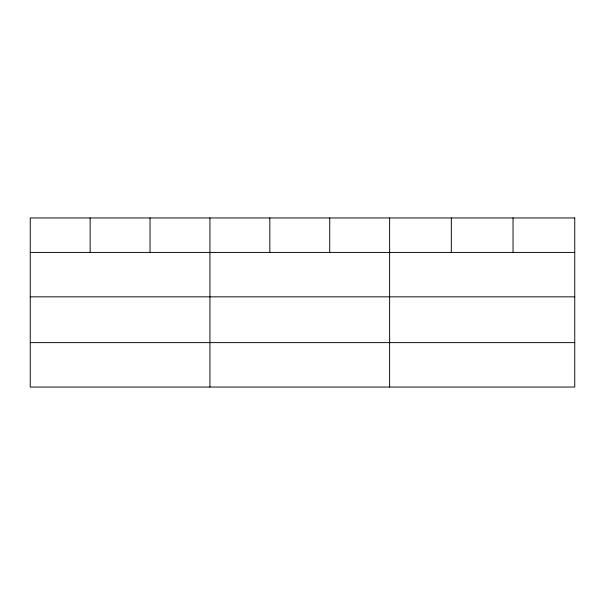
<?xml version="1.0" encoding="UTF-8"?>
<svg xmlns="http://www.w3.org/2000/svg" width="605" height="605" viewBox="0 0 605 605"><rect width="100%" height="100%" fill="white"/><g stroke="black" fill="none" stroke-linecap="round" stroke-linejoin="round"><path stroke-width="0.91" d="M30.25 252.421L574.75 252.421M30.25 296.843L574.75 296.843M30.25 342.619L574.75 342.619M513.04 217.951L513.04 252.421M451.33 217.951L451.33 252.421M389.62 217.951L389.62 387.049M329.725 217.951L329.725 252.421M269.83 217.951L269.83 252.421M209.935 217.951L209.935 387.049M150.04 217.951L150.04 252.421M90.145 217.951L90.145 252.421M574.75 217.951L30.25 217.951L30.25 387.049L574.75 387.049L574.75 217.951"/></g></svg>
